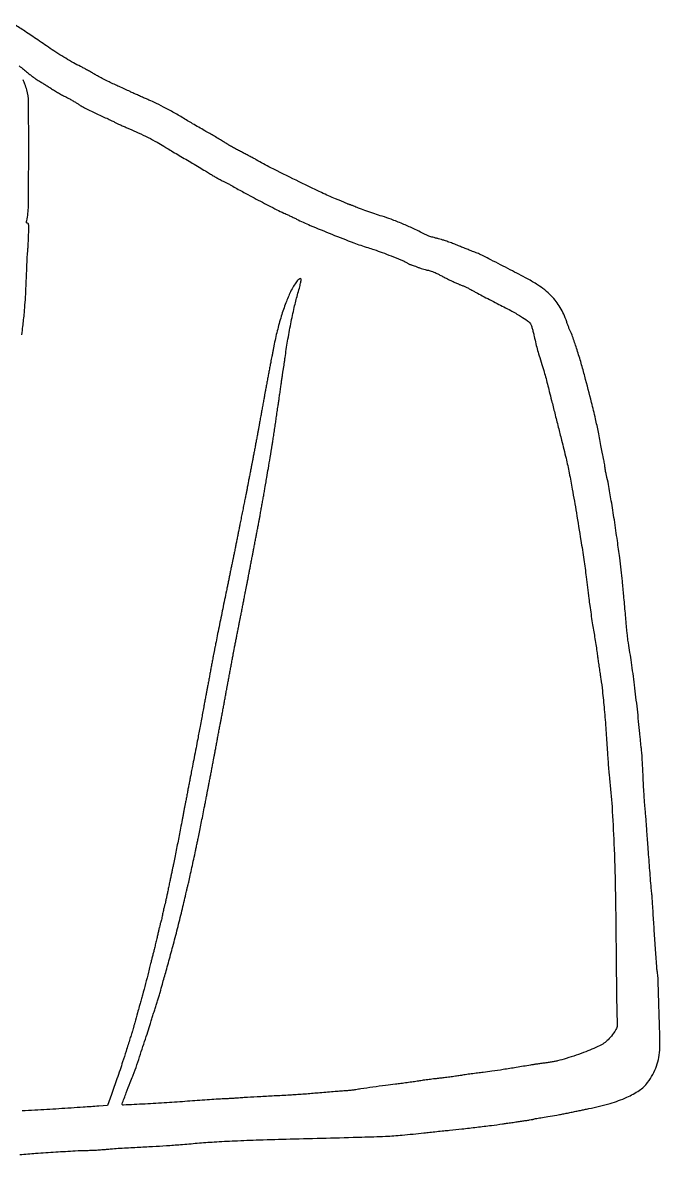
# Model space of a CAD drawing. Extents: x 30 to 2857, y 155 to 3618.
# Drawn here: x 2165 to 2857, y 155 to 1413 of the extents above; entities that cross this region are included whole.
import ezdxf

# ---------------------------------------------------------------- set-up
doc = ezdxf.new("R2010")
doc.units = 0

msp = doc.modelspace()

# ---------------------------------------------------------------- linework, layer by layer
for points in [[(2161, 182.000572, -0.004966), (2178.152365, 183.423514, -0.002411), (2200.099546, 184.918584, -0.002233), (2221.183144, 186.158221, -0.009126), (2234, 186.619958, 0.005957), (2239.515328, 186.783658, 0.004091), (2245.765625, 187.094989, 0.004125), (2251.778998, 187.493666, 0.008367), (2256.5, 187.925344, -0.008261), (2261.783226, 188.409562, -0.002336), (2270.025, 188.989109, -0.002354), (2279.343768, 189.556606, -0.002485), (2288.5, 190.025317, 0.002251), (2305.332335, 190.879069, 0.003168), (2320.336716, 191.803224, 0.003043), (2335.779136, 192.947046, 0.001856), (2354, 194.476304, -0.006715), (2372.390495, 195.839977, -0.003887), (2394.530535, 197.010328, -0.003163), (2421.505809, 198.055103, -0.00167), (2455, 199.028233, 0.000269), (2533.179732, 201.08052, 0.004633), (2558.765306, 202.003269, 0.01131), (2576.88847, 203.236346, 0.00516), (2600.5, 205.626185, -0.001178), (2606.873282, 206.322574, -0.000692), (2614.5, 207.127076, -0.000692), (2622.126843, 207.910255, -0.001181), (2628.5, 208.540588, 0.003678), (2641.889706, 209.932453, 0.002086), (2658.08009, 211.80435, 0.002081), (2673.907885, 213.768128, 0.004563), (2686, 215.431851, -0.000568), (2690.459783, 216.081816, -0.000286), (2696.0875, 216.892184, -0.000284), (2701.904609, 217.723054, -0.000422), (2707, 218.443501, 0.002756), (2711.514451, 219.103315, 0.003795), (2715.5625, 219.749236, 0.002434), (2718.954021, 220.333817, 0.045399), (2720, 220.619129, -0.043513), (2721.756173, 221.105271, -0.002134), (2727.689895, 222.177786, -0.003076), (2735.341052, 223.478561, -0.001485), (2745.152341, 225.054637, 0.006928), (2748.131867, 225.566598, 0.001944), (2752.771431, 226.448818, 0.00196), (2758.010418, 227.487458, 0.002063), (2763.152341, 228.549914, -0.000133), (2768.209653, 229.615258, -0.000138), (2773.19475, 230.662569, -0.000133), (2777.502979, 231.565237, -0.000611), (2780, 232.084539, 0.018659), (2803.11486, 237.769006, 0.034799), (2821.232631, 244.341935, 0.04379), (2834.804305, 251.846591, 0.083055), (2843.846021, 260.412281, 0.034495), (2849.619404, 269.268012, 0.042395), (2853.6782, 278.259153, 0.042722), (2856.140428, 287.74729, 0.035933), (2857.143178, 298.08702, 0.01263), (2857.13757, 311.562188, 0.001427), (2856.266371, 342.092099, 0.000673), (2855.208806, 374.395512, 0.036239), (2854.556093, 380.5, -0.026182), (2853.995966, 384.900215, -0.000698), (2852.570027, 404.434833, -0.001628), (2851.153119, 425.174558, -0.002015), (2849.974242, 444.5, 0.001622), (2849.585528, 450.95569, 0.001859), (2849.171145, 457.121875, 0.001674), (2848.782717, 462.349502, 0.010638), (2848.520021, 465, -0.010129), (2847.865923, 471.531854, -0.000462), (2846.103001, 493.907582, -0.000871), (2844.354526, 516.882349, -0.001625), (2843.031098, 535.5, 0.001839), (2842.568048, 541.974959, 0.001419), (2842.017189, 549.03125, 0.001435), (2841.465019, 555.619422, 0.003439), (2841.008017, 560.5, -0.007744), (2840.554756, 565.835098, -0.002082), (2840.001661, 574.31875, -0.002108), (2839.45414, 583.960941, -0.00218), (2838.994519, 593.5, 0.001591), (2838.565069, 602.636843, 0.002024), (2838.107806, 611.065625, 0.001581), (2837.673481, 618.129753, 0.01677), (2837.390993, 621, -0.006074), (2837.079872, 623.591306, -0.001086), (2836.568305, 628.4375, -0.001173), (2835.994532, 634.118663, -0.001058), (2835.427043, 640, 0.00391), (2832.724865, 666.427631, 0.00392), (2829.611857, 692.787408, 0.004118), (2826.302231, 717.407399, 0.006467), (2823.010844, 738.5, -0.00966), (2822.550695, 741.577731, -0.003189), (2821.991025, 746.115625, -0.003174), (2821.434272, 751.157155, -0.003596), (2820.965735, 756, -0.000124), (2820.437214, 761.922155, -0.00004), (2819.653953, 770.73125, -0.000039), (2818.783161, 780.542366, -0.000044), (2817.945336, 790, 0.002348), (2816.494879, 805.557456, 0.004543), (2815.163556, 817.98213, 0.004104), (2813.519485, 831.168699, 0.001568), (2811.022482, 849.5, 0.003007), (2807.709067, 872.265286, 0.003835), (2804.367492, 893.20908, 0.003897), (2801.306509, 910.655717, 0.01658), (2799.051574, 921, -0.013744), (2798.665359, 922.724674, -0.005613), (2798.231516, 925.0875, -0.005548), (2797.821844, 927.637937, -0.007059), (2797.503289, 930, 0.007817), (2797.17774, 932.386599, 0.005804), (2796.746426, 935.012299, 0.005869), (2796.281458, 937.481082, 0.013179), (2795.857519, 939.339742, -0.010063), (2795.384818, 941.354206, -0.002996), (2794.743463, 944.448635, -0.003004), (2794.064608, 947.933929, -0.003242), (2793.445283, 951.339742, 0.005506), (2790.356015, 967.901894, 0.008072), (2787.24398, 982.391505, 0.005735), (2782.956675, 999.973669, 0.001444), (2775.565218, 1028.5, 0.00698), (2771.623777, 1042.720307, 0.006226), (2767.140468, 1057.379945, 0.005316), (2762.878619, 1070.2458, 0.035377), (2760.241982, 1076.460658, -0.021664), (2759.481806, 1078.124163, -0.004891), (2758.341437, 1081.016704, -0.005059), (2757.091036, 1084.383185, -0.004888), (2755.894172, 1087.813081, 0.02283), (2752.640843, 1096.160871, 0.030002), (2748.885374, 1103.423075, 0.031383), (2744.442126, 1109.917951, 0.029365), (2739.127867, 1115.959422, 0.027616), (2731.959042, 1122.445223, 0.028418), (2724.184749, 1128.035135, 0.018067), (2713.249116, 1134.448835, 0.004251), (2694.5, 1144.348416, 0.000394), (2673.406146, 1155.236618, 0.004471), (2665.017902, 1159.463596, 0.011316), (2659.762586, 1161.906966, 0.014678), (2654.835119, 1163.893463, -0.004759), (2652.03161, 1164.959547, -0.001348), (2647.689066, 1166.671874, -0.001358), (2642.794129, 1168.632698, -0.001436), (2638, 1170.584298, 0.006249), (2633.084024, 1172.530545, 0.005233), (2627.821875, 1174.475295, 0.005284), (2622.973924, 1176.151951, 0.014411), (2619.5, 1177.20219, 0.000152), (2616.490407, 1178.017198, 0.00012), (2613.234375, 1178.897036, 0.000122), (2610.211532, 1179.712291, 0.000303), (2608, 1180.306723, -0.028542), (2605.813612, 1181.028948, -0.011), (2602.866728, 1182.268311, -0.010849), (2599.722246, 1183.75562, -0.013157), (2596.844181, 1185.290068, 0.023072), (2588.985669, 1189.281848, 0.007756), (2577.177975, 1194.390615, 0.007959), (2564.889514, 1199.254875, 0.016541), (2555.131447, 1202.574569, -0.006173), (2546.988646, 1205.157667, -0.00511), (2538.379892, 1208.103954, -0.005112), (2530.586889, 1210.950312, -0.015013), (2525.304864, 1213.124231, 0.005385), (2523.650248, 1213.842776, 0.007452), (2522.150015, 1214.448993, 0.004931), (2520.883941, 1214.924469, 0.087571), (2520.455993, 1215, -0.08367), (2520.049784, 1215.068454, -0.007394), (2519.068649, 1215.425138, -0.009506), (2517.90569, 1215.892996, -0.007263), (2516.651129, 1216.447279, 0.007032), (2514.883645, 1217.229154, 0.001492), (2511.781894, 1218.538501, 0.001561), (2508.176731, 1220.03448, 0.001483), (2504.5, 1221.533982, -0.015267), (2489.169992, 1228.284702, -0.002859), (2461.550401, 1241.662525, -0.002991), (2434.00718, 1255.403525, -0.013101), (2418, 1264.043444, 0.005569), (2414.841616, 1265.81013, 0.00244), (2410.61875, 1268.084218, 0.002414), (2406.1127, 1270.454662, 0.003229), (2402, 1272.559264, -0.006235), (2397.887448, 1274.695089, -0.004583), (2393.38125, 1277.160575, -0.004632), (2389.160228, 1279.572161, -0.010282), (2386, 1281.504924, 0.00639), (2382.689655, 1283.565076, 0.002242), (2377.884375, 1286.441708, 0.002226), (2372.570848, 1289.558449, 0.002604), (2367.5, 1292.467384, -0.002212), (2362.037798, 1295.595145, -0.001282), (2355.5, 1299.399735, -0.001281), (2348.963319, 1303.248674, -0.002157), (2343.5, 1306.516396, 0.006406), (2331.66288, 1313.460514, 0.007034), (2320.012022, 1319.88085, 0.007522), (2309.494625, 1325.283626, 0.016614), (2301.277001, 1329.015439, -0.004034), (2297.687925, 1330.537619, -0.002173), (2293.287619, 1332.468648, -0.002163), (2288.81968, 1334.475742, -0.003399), (2285, 1336.242946, 0.001572), (2280.837838, 1338.187093, 0.000648), (2275.188458, 1340.795426, 0.000641), (2269.121237, 1343.577723, 0.000824), (2263.535176, 1346.119583, -0.006728), (2257.983024, 1348.725574, -0.005244), (2252.018436, 1351.701448, -0.005305), (2246.51904, 1354.591699, -0.012831), (2242.535176, 1356.873525, 0.006201), (2238.913514, 1359.012158, 0.00397), (2234.657208, 1361.410158, 0.003988), (2230.449579, 1363.693281, 0.007439), (2227, 1365.464253, -0.011382), (2219.309616, 1369.489338, -0.007997), (2210.836044, 1374.351589, -0.007773), (2202.1982, 1379.677024, -0.008539), (2194, 1385.108231, 0.001766), (2178.541589, 1395.653298, 0.00256), (2164.811329, 1404.846432, 0.002739), (2153.499983, 1412.247577, 0.010418)], [(2160.280683, 1366.134534, -0.010671), (2169.398492, 1358.788339, 0.008859), (2172.447318, 1356.313633, 0.007631), (2175.735807, 1353.819674, 0.007703), (2178.788866, 1351.648439, 0.021948), (2181, 1350.265599, -0.007738), (2183.325891, 1348.901344, -0.002318), (2186.827423, 1346.751723, -0.002323), (2190.735908, 1344.302033, -0.002515), (2194.518888, 1341.879705, 0.007496), (2198.518003, 1339.374791, 0.005278), (2203.086054, 1336.673476, 0.005327), (2207.511935, 1334.181384, 0.011135), (2211.018888, 1332.356071, -0.009711), (2214.307863, 1330.656097, -0.006459), (2218.013958, 1328.586013, -0.006503), (2221.559972, 1326.482937, -0.01262), (2224.326501, 1324.695746, 0.023269), (2227.517677, 1322.729237, 0.006286), (2232.751808, 1319.916074, 0.00635), (2238.781419, 1316.869167, 0.006544), (2244.826501, 1314.007662, -0.001419), (2250.884325, 1311.215766, -0.001401), (2256.95216, 1308.377656, -0.001375), (2262.252106, 1305.862758, -0.005397), (2265.5, 1304.267346, 0.007696), (2268.417087, 1302.851045, 0.003382), (2272.319575, 1301.06204, 0.003346), (2276.48574, 1299.219593, 0.004481), (2280.290044, 1297.607893, -0.011416), (2289.782621, 1293.430137, -0.007707), (2300.421744, 1288.253516, -0.007731), (2310.424318, 1282.998712, -0.017627), (2317.762887, 1278.655145, 0.006281), (2321.435158, 1276.36754, 0.001564), (2327.499513, 1272.720607, 0.001598), (2334.465474, 1268.591234, 0.001605), (2341.448222, 1264.512135, -0.0017), (2348.600676, 1260.332068, -0.001472), (2356.076864, 1255.89893, -0.001481), (2362.826311, 1251.842645, -0.004331), (2367.448222, 1248.991312, 0.006116), (2371.25588, 1246.661023, 0.005691), (2375.211224, 1244.366931, 0.005682), (2378.773379, 1242.40778, 0.019122), (2381.164455, 1241.24321, -0.011976), (2383.428384, 1240.180316, -0.00484), (2386.466667, 1238.62712, -0.004785), (2389.705803, 1236.891807, -0.006056), (2392.664455, 1235.223213, 0.007904), (2404.652797, 1228.520411, 0.002548), (2422.627275, 1218.95824, 0.001904), (2440.500941, 1209.652905, 0.018926), (2448.152235, 1206.066242, -0.007337), (2450.78968, 1204.903661, -0.002808), (2454.425969, 1203.211867, -0.00278), (2458.353852, 1201.33073, -0.003412), (2462, 1199.528681, 0.016692), (2476.811864, 1192.691359, 0.004653), (2500.443873, 1182.983336, 0.004632), (2524.227972, 1173.725213, 0.017068), (2539.5, 1168.531447, -0.010405), (2546.234402, 1166.34085, -0.004655), (2555.002911, 1163.193569, -0.004279), (2564.969111, 1159.414059, -0.003562), (2575.5, 1155.230348, -0.01305), (2577.225584, 1154.477519, -0.009503), (2579.104721, 1153.554717, -0.009612), (2580.85457, 1152.610746, -0.020755), (2582.15437, 1151.804069, 0.016301), (2583.24541, 1151.113422, 0.018837), (2584.328666, 1150.529945, 0.018204), (2585.274189, 1150.1077, 0.096194), (2585.828812, 1150, -0.081135), (2586.513545, 1149.888152, -0.003753), (2588.750055, 1149.11875, -0.006144), (2591.396615, 1148.149292, -0.004363), (2594.341028, 1147, 0.01132), (2597.417193, 1145.848342, 0.012229), (2600.46467, 1144.868347, 0.011804), (2603.112413, 1144.155283, 0.056049), (2604.666586, 1143.956074, -0.065969), (2606.17157, 1143.732852, -0.015888), (2608.57706, 1142.960269, -0.016038), (2611.303628, 1141.88823, -0.015296), (2614, 1140.627783, -0.000061), (2617.026876, 1139.09788, -0.000032), (2620.79375, 1137.193076, -0.000032), (2624.655414, 1135.239722, -0.000049), (2628, 1133.547249, 0.007228), (2631.345215, 1131.914354, 0.004876), (2635.20625, 1130.144079, 0.004912), (2638.974444, 1128.504861, 0.009732), (2642, 1127.292781, -0.013125), (2644.88849, 1126.112803, -0.008225), (2648.20625, 1124.589123, -0.008254), (2651.425966, 1122.979953, -0.014895), (2654, 1121.540917, 0.011767), (2657.297415, 1119.670306, 0.001782), (2663.990464, 1116.109526, 0.001997), (2671.925003, 1111.964894, 0.001726), (2680.286685, 1107.676083, -0.00579), (2694.945322, 1100.006369, -0.01344), (2705.709382, 1093.835986, -0.014954), (2713.343151, 1088.864041, -0.096184), (2716.540277, 1085.578873, -0.066792), (2717.235081, 1084.128147, -0.007685), (2718.299026, 1080.662939, -0.009152), (2719.431066, 1076.478782, -0.007344), (2720.500237, 1071.937783, 0.005838), (2722.373037, 1063.874816, 0.00804), (2724.256035, 1056.680157, 0.007123), (2726.539866, 1048.922422, 0.003388), (2729.689097, 1039, -0.010294), (2730.93358, 1034.882586, -0.002448), (2732.830712, 1027.975, -0.002516), (2734.931959, 1020.015625, -0.002483), (2736.962549, 1012, 0.000586), (2739.399164, 1002.225995, 0.000214), (2742.872553, 988.3875, 0.000212), (2746.684394, 973.255094, 0.000253), (2750.289336, 959, -0.004096), (2755.111705, 939.294781, -0.007778), (2758.616075, 923.343796, -0.006659), (2761.95063, 905.75765, -0.002236), (2766.361471, 880, -0.001263), (2771.280381, 850.015681, -0.003664), (2774.478188, 829.243314, -0.004285), (2777.088728, 810.286223, -0.002343), (2779.981448, 787, 0.004044), (2780.994173, 779.068282, 0.002412), (2782.320947, 769.646875, 0.002414), (2783.733333, 760.273719, 0.004181), (2785.009795, 752.5, -0.00237), (2786.250164, 745.113526, -0.001776), (2787.548521, 736.96875, -0.001795), (2788.715954, 729.292974, -0.004115), (2789.527089, 723.5, 0.00211), (2790.269651, 718.037366, 0.001235), (2791.202886, 711.5, 0.001234), (2792.169043, 704.962901, 0.002097), (2793.013671, 699.5, -0.013268), (2794.726768, 686.503579, -0.003728), (2796.710369, 666.132611, -0.003816), (2798.57225, 643.472096, -0.004502), (2799.977319, 622, 0.003316), (2800.481624, 614.002183, 0.002537), (2801.135494, 605.2625, 0.002564), (2801.831224, 597.085493, 0.006055), (2802.454837, 591, -0.012714), (2805.194722, 560.227706, -0.005902), (2807.262638, 520.166161, -0.005005), (2808.709156, 471.571831, -0.003027), (2809.497607, 414, 0.000558), (2809.741434, 386.156774, 0.000741), (2810.029112, 360.822572, 0.000525), (2810.324094, 339.579578, 0.007412), (2810.550591, 331.970457, -0.004362), (2810.821314, 324.423574, -0.045295), (2810.624682, 321.32604, -0.081271), (2809.867119, 319.00987, -0.02807), (2808.068188, 315.970457, -0.021011), (2803.152662, 309.264818, -0.053377), (2798.907394, 304.984004, -0.049935), (2793.685831, 301.539602, -0.016548), (2785.413685, 297.541149, -0.013295), (2776.715127, 293.959767, -0.007968), (2766.209006, 290.147962, -0.007933), (2755.461654, 286.6311, -0.012025), (2746, 283.947874, -0.018819), (2743.971377, 283.505612, -0.003363), (2740.15, 282.848492, -0.003629), (2735.659448, 282.140805, -0.003269), (2731, 281.472244, 0.000868), (2726.377086, 280.831565, 0.001019), (2721.996875, 280.207661, 0.000895), (2718.297135, 279.666222, 0.0063), (2716.5, 279.376748, -0.002134), (2701.008924, 276.748904, -0.002783), (2686.811084, 274.483823, -0.003088), (2674.517157, 272.670228, -0.006605), (2665, 271.454252, 0.003569), (2658.993971, 270.723919, 0.002343), (2652.0875, 269.80111, 0.002357), (2645.371136, 268.839368, 0.004533), (2640, 267.994568, -0.005106), (2634.799107, 267.182644, -0.003121), (2628.646875, 266.325634, -0.003127), (2622.541561, 265.552801, -0.00555), (2617.5, 265.003333, 0.005386), (2612.424458, 264.451847, 0.002936), (2606.20625, 263.671289, 0.002924), (2599.893658, 262.803619, 0.004641), (2594.5, 261.978926, -0.004079), (2588.968551, 261.126803, -0.002262), (2582.20625, 260.17269, -0.002255), (2575.348516, 259.268215, -0.003637), (2569.5, 258.566863, 0.004772), (2558.823566, 257.261968, 0.002282), (2545.131466, 255.392093, 0.001607), (2531.949734, 253.487355, 0.017288), (2526.64434, 252.514853, -0.028495), (2525.204878, 252.284191, -0.001875), (2521.0174, 251.871795, -0.002713), (2516.018689, 251.425782, -0.002023), (2510.5, 250.986021, 0.000926), (2503.957504, 250.479125, 0.000476), (2495.765625, 249.821331, 0.000473), (2487.336954, 249.128415, 0.000715), (2480, 248.507691, -0.001992), (2472.877502, 247.923419, -0.001542), (2465.115625, 247.341898, -0.001559), (2457.86807, 246.844098, -0.003755), (2452.5, 246.532672, 0.000665), (2435.394087, 245.646311, 0.000755), (2418.996439, 244.749959, 0.000599), (2404.997943, 243.946739, 0.005661), (2399, 243.527186, -0.004646), (2396.073807, 243.316528, -0.001263), (2391.44375, 243.038162, -0.001278), (2386.189059, 242.749027, -0.001328), (2381, 242.490614, 0.003851), (2374.52983, 242.135657, 0.001196), (2364.810628, 241.50399, 0.001196), (2353.951384, 240.746046, 0.001317), (2343.440435, 239.959312, -0.003539), (2320.831018, 238.368032, -0.003081), (2297.130401, 237.015026, -0.000391), (2273.629466, 235.837059, -0.211757), (2272.32757, 236.339096, -0.293562), (2272.171917, 237.054213, -0.000506), (2276.744976, 249.286137, -0.003837), (2280.992101, 260.35226, -0.012892), (2284.013411, 267.5, 0.025659), (2285.467434, 271.200519, 0.000355), (2293.123643, 294.121461, 0.000811), (2300.270364, 315.684289, 0.008661), (2303.008005, 324.5, -0.003566), (2303.928792, 327.575409, -0.001153), (2305.334967, 332.115625, -0.001149), (2306.921881, 337.157142, -0.001291), (2308.472279, 342, 0.001622), (2309.995721, 346.76953, 0.00158), (2311.501681, 351.590625, 0.001557), (2312.798302, 355.83492, 0.005903), (2313.5692, 358.5, -0.000228), (2316.023259, 367.35944, -0.000389), (2318.082679, 374.758663, -0.000398), (2320.120366, 382.035424, -0.000254), (2322.502576, 390.5, 0.003459), (2327.451952, 408.528696, 0.002868), (2332.477386, 427.785594, 0.002862), (2337.294346, 447.149128, 0.003392), (2341.616397, 465.5, -0.00052), (2342.331626, 468.616894, -0.000341), (2343.161783, 472.20625, -0.000343), (2343.975044, 475.70076, -0.00066), (2344.632422, 478.5, 0.002541), (2346.24056, 485.465382, 0.00135), (2348.165168, 494.107746, 0.001296), (2350.187267, 503.419807, 0.001402), (2352.107774, 512.5, -0.000012), (2353.005724, 516.804589, -0.00001), (2353.979551, 521.471875, -0.00001), (2354.885367, 525.812345, -0.000024), (2355.550829, 529, 0.001049), (2357.09348, 536.465919, 0.000913), (2358.678102, 544.289767, 0.00086), (2360.32906, 552.592356, 0.000698), (2362.071511, 561.5, -0.000237), (2362.9911, 566.224175, -0.000188), (2363.988502, 571.325, -0.00019), (2364.916694, 576.052901, -0.000477), (2365.59821, 579.5, 0.001096), (2366.275306, 582.947189, 0.000437), (2367.188894, 587.675, 0.000433), (2368.165359, 592.77583, 0.000545), (2369.060147, 597.5, -0.0002), (2369.951558, 602.224175, -0.000159), (2370.917828, 607.325, -0.00016), (2371.816582, 612.052913, -0.000403), (2372.47588, 615.5, 0.001178), (2373.135417, 618.977557, 0.00045), (2374.037835, 623.821875, 0.000446), (2375.008367, 629.084198, 0.000547), (2375.904899, 634, -0.000955), (2376.812223, 638.952073, -0.000747), (2377.815576, 644.325, -0.000755), (2378.764659, 649.324042, -0.001847), (2379.482388, 653, 0.001848), (2380.200108, 656.675958, 0.000756), (2381.149157, 661.675, 0.000748), (2382.152462, 667.047927, 0.000956), (2383.059729, 672, -0.000371), (2383.954405, 676.915804, -0.000302), (2384.919466, 682.178125, -0.000305), (2385.813962, 687.022503, -0.000799), (2386.464013, 690.5, 0.000632), (2387.120855, 694.00733, 0.000231), (2388.041153, 698.96875, 0.000229), (2389.042064, 704.392616, 0.000275), (2389.97925, 709.5, -0.000633), (2390.920221, 714.607381, -0.000528), (2391.93253, 720.03125, -0.000533), (2392.869397, 724.992528, -0.001453), (2393.546172, 728.5, 0.000337), (2394.213251, 731.916229, 0.00014), (2395.109231, 736.528125, 0.000139), (2396.065973, 741.467522, 0.00018), (2396.940898, 746, -0.000621), (2397.819967, 750.532471, -0.000479), (2398.789239, 755.471875, -0.000484), (2399.703454, 760.083658, -0.001162), (2400.392388, 763.5, 0.001578), (2401.090672, 766.977632, 0.000603), (2402.041398, 771.821875, 0.000597), (2403.061058, 777.0842, 0.000734), (2404, 782, -0.000755), (2404.939163, 786.9158, -0.000615), (2405.959487, 792.178125, -0.000621), (2406.91118, 797.02236, -0.001624), (2407.610625, 800.5, 0.001371), (2408.293221, 803.885009, 0.000598), (2409.181485, 808.38125, 0.000592), (2410.113612, 813.159314, 0.00079), (2410.947965, 817.5, -0.000359), (2411.79891, 821.947679, -0.000237), (2412.78322, 827.059375, -0.000239), (2413.745055, 832.028883, -0.000462), (2414.519432, 836, 0.000736), (2415.298003, 840.00426, 0.000364), (2416.274765, 845.0875, 0.000362), (2417.279961, 850.360027, 0.00053), (2418.155988, 855, -0.000093), (2419.014389, 859.56853, -0.000069), (2419.964985, 864.61875, -0.000069), (2420.86386, 869.386947, -0.000157), (2421.546666, 873, 0.001466), (2422.237089, 876.70654, 0.000575), (2423.16834, 881.821875, 0.000569), (2424.162799, 887.356255, 0.00071), (2425.073491, 892.5, -0.000089), (2425.977598, 897.643753, -0.000071), (2426.952187, 903.178125, -0.000072), (2427.85453, 908.293657, -0.000184), (2428.510257, 912, 0.001787), (2429.656205, 918.600477, 0.000576), (2431.308646, 928.392565, 0.000518), (2433.29669, 940.332459, 0.000346), (2435.548132, 954, 0.00203), (2436.228277, 958.254884, 0.000748), (2437.154387, 964.2625, 0.000742), (2438.146108, 970.825547, 0.000892), (2439.05849, 977, -0.000044), (2439.970789, 983.247084, -0.000035), (2440.962621, 990.03125, -0.000035), (2441.887053, 996.348236, -0.000086), (2442.568945, 1001, 0.000986), (2443.209688, 1005.426556, 0.000516), (2443.990949, 1010.940625, 0.000513), (2444.780505, 1016.596988, 0.000786), (2445.451924, 1021.5, -0.001505), (2446.064525, 1025.926117, -0.001753), (2446.674114, 1030.128609, -0.001553), (2447.213327, 1033.680418, -0.010572), (2447.522013, 1035.42718, 0.010519), (2447.828138, 1037.158373, 0.001631), (2448.350871, 1040.600267, 0.001817), (2448.939498, 1044.664648, 0.00158), (2449.52728, 1048.92718, -0.008566), (2452.226167, 1066.664263, -0.00685), (2455.722058, 1085.677627, -0.006993), (2459.495368, 1103.42263, -0.014902), (2463.01011, 1117, 0.004945), (2465.124224, 1124.544313, 0.014562), (2466.374794, 1129.785911, 0.013262), (2467.050118, 1133.527634, 0.238746), (2466.68181, 1134.651523, 0.407718), (2465.098598, 1134.669119, 0.03487), (2462.093999, 1131.364712, 0.03255), (2458.710754, 1126.452432, 0.022446), (2455.511579, 1120.5, 0.022448), (2450.287468, 1108.259654, 0.01485), (2445.350409, 1093.78943, 0.013983), (2440.94403, 1077.938382, 0.013055), (2437.318633, 1061.5, -0.000335), (2436.632429, 1057.963087, -0.000228), (2435.847325, 1053.940625, -0.00023), (2435.086243, 1050.060123, -0.000462), (2434.481664, 1047, 0.001609), (2433.836193, 1043.693036, 0.000547), (2432.919118, 1038.884375, 0.000544), (2431.91778, 1033.570892, 0.000627), (2430.974449, 1028.5, -0.000078), (2430.030128, 1023.392614, -0.000065), (2429.025692, 1017.96875, -0.000065), (2428.105543, 1013.007256, -0.000179), (2427.453319, 1009.5, 0.000845), (2426.805906, 1005.992637, 0.000309), (2425.901933, 1001.03125, 0.000307), (2424.920598, 995.607383, 0.000367), (2424.003633, 990.5, -0.000382), (2423.079989, 985.356251, -0.000306), (2422.078342, 979.821875, -0.000309), (2421.146011, 974.706436, -0.00079), (2420.462062, 971, 0.000086), (2419.784222, 967.355396, 0.000037), (2418.877206, 962.471875, 0.000036), (2417.910058, 957.260352, 0.000048), (2417.027465, 952.5, -0.000807), (2416.14416, 947.775833, -0.00064), (2415.175143, 942.675, -0.000647), (2414.26439, 937.947266, -0.00162), (2413.584082, 934.5, 0.001174), (2412.900589, 931.052799, 0.000468), (2411.979315, 926.325, 0.000463), (2410.995215, 921.22417, 0.000584), (2410.094043, 916.5, -0.000442), (2409.250016, 912.06856, -0.000511), (2408.438198, 907.85, -0.000456), (2407.743788, 904.278781, -0.003027), (2407.385034, 902.5, 0.001591), (2406.995639, 900.597514, 0.000154), (2406.066305, 895.975, 0.000195), (2404.962253, 890.463538, 0.000154), (2403.771975, 884.5, -0.000086), (2402.531484, 878.280471, -0.000084), (2401.275995, 871.996875, -0.000082), (2400.169705, 866.469557, -0.000309), (2399.472447, 863, 0.000371), (2398.826103, 859.781737, 0.000144), (2397.935799, 855.325, 0.000142), (2396.974052, 850.496244, 0.000176), (2396.081512, 846, -0.00077), (2395.176184, 841.467532, -0.000595), (2394.175542, 836.528125, -0.000601), (2393.229794, 831.916387, -0.001441), (2392.514631, 828.5, 0.001105), (2391.803671, 825.115018, 0.000482), (2390.874197, 820.61875, 0.000477), (2389.896023, 815.840688, 0.000637), (2389.017456, 811.5, -0.000565), (2388.146837, 807.195419, -0.000443), (2387.193056, 802.528125, -0.000448), (2386.298034, 798.187803, -0.0011), (2385.630378, 795, 0.001835), (2383.68083, 785.623003, 0.000248), (2379.669535, 765.917917, 0.000232), (2375.665543, 746.151684, 0.002099), (2373.954951, 737.5, -0.000249), (2373.412261, 734.700826, -0.000129), (2372.732011, 731.20625, -0.000128), (2372.0314, 727.616919, -0.000195), (2371.420906, 724.5, 0.001244), (2370.753224, 721.052792, 0.000496), (2369.854569, 716.325, 0.000491), (2368.89544, 711.224169, 0.000619), (2368.017988, 706.5, -0.000356), (2367.129737, 701.703665, -0.000261), (2366.137266, 696.38125, -0.000263), (2365.191985, 691.341225, -0.000584), (2364.464805, 687.5, 0.000696), (2363.744599, 683.690946, 0.000327), (2362.823767, 678.765625, 0.000324), (2361.865781, 673.604362, 0.000456), (2361.018595, 669, -0.000457), (2359.740752, 662.055086, -0.000615), (2358.570218, 655.769083, -0.000404), (2357.062541, 647.763174, -0.000088), (2354.456626, 634, -0.000548), (2352.610187, 624.315485, -0.000443), (2350.606821, 613.919908, -0.000439), (2348.760608, 604.429951, -0.001345), (2347.485872, 598, 0.001366), (2346.842012, 594.751555, 0.000507), (2345.953324, 590.178125, 0.000503), (2344.994089, 585.187835, 0.000607), (2344.103772, 580.5, -0.000404), (2343.201687, 575.739655, -0.000308), (2342.206414, 570.528125, -0.000311), (2341.267533, 565.64469, -0.000731), (2340.558928, 562, 0.000829), (2339.88917, 558.551502, 0.000464), (2339.085034, 554.353125, 0.000462), (2338.279939, 550.107188, 0.000752), (2337.605034, 546.5, -0.002036), (2335.783395, 536.900227, -0.000486), (2332.674964, 520.958705, -0.000398), (2329.541838, 505.040511, -0.003494), (2328.099061, 498, -0.000038), (2327.596162, 495.631153, -0.000011), (2326.815947, 491.957812, -0.000011), (2325.935375, 487.812878, -0.000012), (2325.072043, 483.75, 0.000284), (2324.131414, 479.311489, 0.000167), (2323.010778, 474, 0.000167), (2321.893827, 468.688468, 0.000284), (2320.964648, 464.25, -0.00233), (2320.120247, 460.297209, -0.002576), (2319.266197, 456.482812, -0.002391), (2318.504782, 453.233855, -0.013235), (2318.040841, 451.5, 0.012685), (2317.623231, 449.94615, 0.004067), (2317.080615, 447.61875, 0.004055), (2316.518462, 445.017148, 0.004524), (2316.019601, 442.5, -0.005558), (2315.522679, 440.019531, -0.005409), (2314.966467, 437.528125, -0.005345), (2314.43064, 435.349469, -0.020017), (2314.025185, 434, 0.020096), (2313.569484, 432.482427, 0.002796), (2312.769853, 429.296875, 0.003197), (2311.867857, 425.511976, 0.002707), (2310.961665, 421.5, -0.002997), (2309.938536, 416.982491, -0.001815), (2308.676025, 411.646875, -0.001818), (2307.384237, 406.359277, -0.003199), (2306.272776, 402, 0.001434), (2305.227434, 397.959674, 0.001208), (2304.142994, 393.675, 0.001218), (2303.172135, 389.759345, 0.003378), (2302.514837, 387, -0.006069), (2300.891643, 380.344917, -0.001093), (2297.693277, 368.002385, -0.000903), (2294.424637, 355.592925, -0.009314), (2292.971258, 350.5, 0.005148), (2292.131399, 347.647245, 0.001349), (2290.844162, 343.055459, 0.000919), (2288.974956, 336.269399, 0.000248), (2286.03558, 325.5, -0.001904), (2285.138027, 322.253867, -0.002093), (2284.243245, 319.115625, -0.001949), (2283.456811, 316.439616, -0.010586), (2282.994226, 315, 0.005933), (2282.429506, 313.297093, 0.000327), (2280.729315, 307.946875, 0.000507), (2278.716818, 301.577068, 0.000371), (2276.49452, 294.5, -0.0017), (2272.782495, 282.787834, -0.004074), (2269.929859, 274.135456, -0.003163), (2266.542856, 264.341329, -0.000689), (2260.573149, 247.5), (2256.300923, 235.5), (2246.900461, 234.759873, -0.003044), (2229.877221, 233.523805, -0.000866), (2203.41145, 231.810023, -0.000773), (2177.21147, 230.199684, -0.004584), (2163.5, 229.504308, 0.002919)], [(2163.225611, 1073.765625, -0.00176), (2164.213016, 1082.773979, -0.003365), (2165.080103, 1090, 0.0106), (2165.901094, 1097.793596, 0.003848), (2166.7458, 1108.878125, 0.003814), (2167.484541, 1121.026605, 0.004539), (2167.990038, 1132.5, -0.001271), (2168.387591, 1143.097767, -0.001762), (2168.801651, 1152.596875, -0.001089), (2169.195616, 1160.587371, -0.022131), (2169.427209, 1163, 0.018314), (2169.647715, 1165.126415, 0.002407), (2169.928528, 1169.657812, 0.002793), (2170.205775, 1175.037455, 0.002337), (2170.44144, 1180.75, 0.002806), (2170.696496, 1188.989438, 0.025193), (2170.606016, 1192.602025, 0.070192), (2170.209545, 1194.412633, 0.31347), (2169.364727, 1195, -0.10446), (2168.633307, 1195.154494, -0.20686), (2168.238064, 1195.581746, -0.116503), (2168.15314, 1196.375569, -0.024928), (2168.39648, 1197.75, 0.053742), (2170.278717, 1213.668287, 0.00233), (2170.596777, 1269.895472, 0.001928), (2170.433603, 1326.969106, 0.068668), (2168.538429, 1340.054069, 0.017066), (2166.559514, 1346.125402, 0.031595), (2164.481798, 1350.8748, 0.035977)], [(1940, 171.557418, -0.000007), (1960.800781, 172.588459, -0.000007), (1981.540625, 173.615903, -0.000007), (1999.608032, 174.510458, -0.000028)]]:
    msp.add_lwpolyline(points, format="xyb")

doc.saveas('drawing.dxf')
